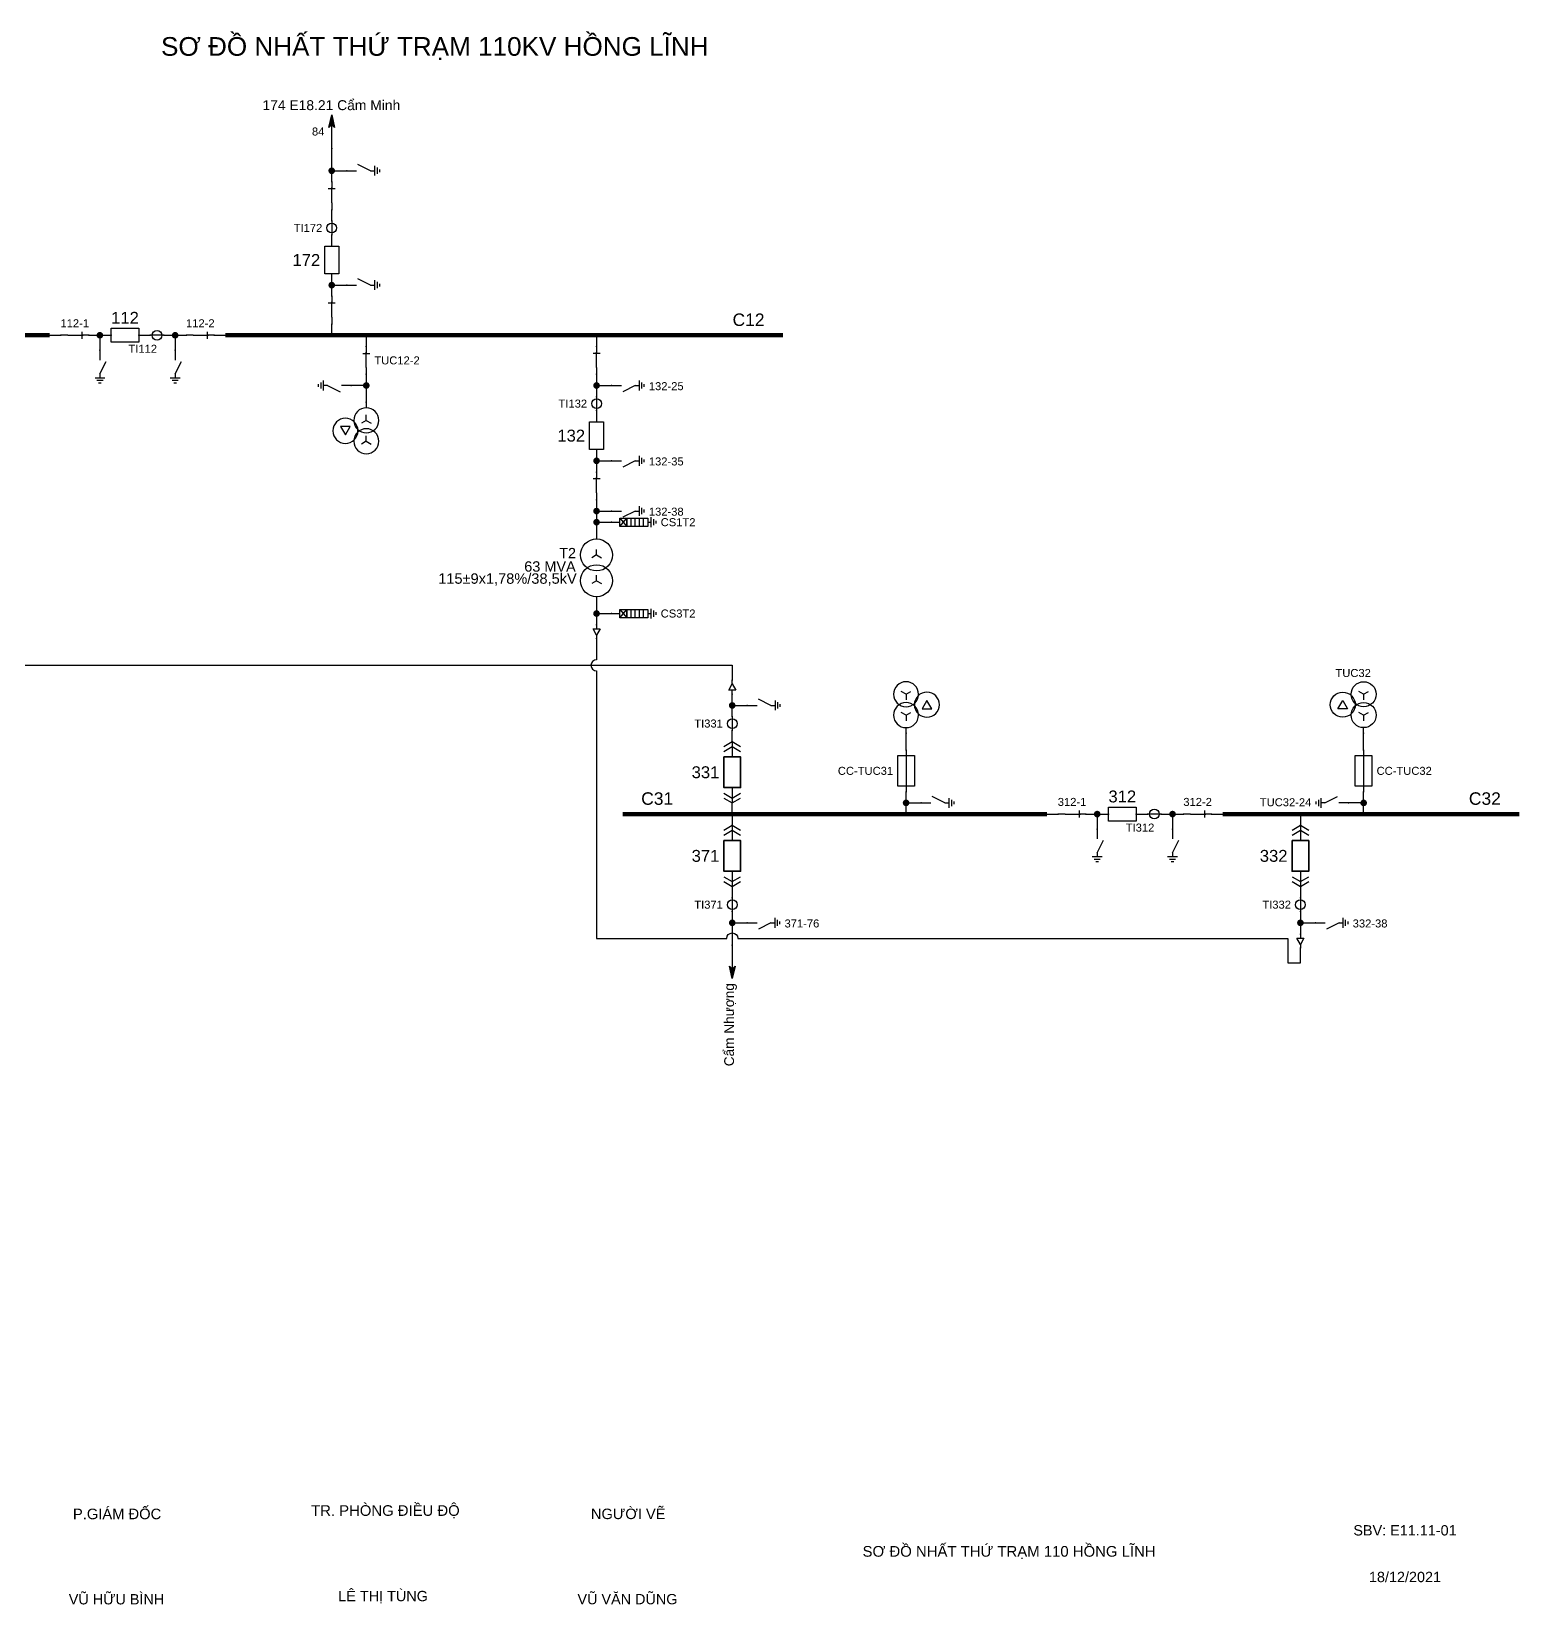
# Model space of a CAD drawing. Header units: millimetres. Extents: x -351 to 411, y 7 to 290.
# Drawn here: x 143.4 to 411, y 7.4 to 289.9 of the extents above; entities that cross this region are included whole.
import ezdxf

# ---------------------------------------------------------------- set-up
doc = ezdxf.new("R2010")
doc.units = ezdxf.units.MM
for name, color, linetype, lineweight in [('BUSBAR_110KV', 1, 'Continuous', 50), ('BUSBAR_35KV', 30, 'Continuous', 50), ('HV_110KV', 1, 'Continuous', 25), ('MV_35KV', 30, 'Continuous', 25)]:
    doc.layers.add(name, color=color, linetype=linetype, lineweight=lineweight)
doc.layers.add('SYM_PORTS', color=8, linetype='Continuous', plot=False)
doc.layers.add('TEXT', color=7, linetype='Continuous')
doc.styles.add('SLD_TEXT', font='arial.ttf')

# ---------------------------------------------------------------- blocks, each defined once
blk = doc.blocks.new('SYM_DISCONNECTOR_CLOSED')
at = {"lineweight": 25}
for points in [[(-0.625, 1.25), (0.625, 1.25)], [(0, 2.5), (0, 1.25)], [(0, -1.25), (0, 1.5)], [(0, -1.25), (0, -2.5)]]:
    blk.add_lwpolyline(points, dxfattribs=at)
at = {"layer": 'SYM_PORTS'}
for p in [(0, 2.5), (0, -2.5)]:
    blk.add_point(p, dxfattribs=at)
blk.add_attdef('DEVICE_CODE', (1.625, -0.5), '', height=2)
blk = doc.blocks.new('SYM_EARTHING_SWITCH_OPEN')
at = {"lineweight": 25}
for points in [[(0, 3), (0, 1.25)], [(0, -1.25), (-1.125, 1)], [(-0.875, -2), (0.875, -2)], [(-0.5625, -2.4375), (0.5625, -2.4375)], [(0, -1.25), (0, -2)], [(-0.25, -2.875), (0.25, -2.875)]]:
    blk.add_lwpolyline(points, dxfattribs=at)
at = {"layer": 'SYM_PORTS'}
blk.add_point((0, 3), dxfattribs=at)
blk.add_attdef('DEVICE_CODE', (1.875, 0), '', height=2)
blk = doc.blocks.new('SYM_CIRCUIT_BREAKER')
at = {"lineweight": 25}
blk.add_lwpolyline([(-1.25, 2.5), (1.25, 2.5), (1.25, -2.5), (-1.25, -2.5)], close=True, dxfattribs=at)
at = {"layer": 'SYM_PORTS'}
for p in [(0, 2.5), (0, -2.5)]:
    blk.add_point(p, dxfattribs=at)
blk.add_attdef('DEVICE_CODE', (2.25, -0.5), '', height=2)
at = {"flags": 1}
blk.add_attdef('RATING', (2.25, -3.5), '', height=2, dxfattribs=at)
blk = doc.blocks.new('SYM_CURRENT_TRANSFORMER')
at = {"lineweight": 25}
blk.add_lwpolyline([(0, 1.25), (0, -1.25)], dxfattribs=at)
blk.add_circle((0, 0), 0.875, dxfattribs=at)
at = {"layer": 'SYM_PORTS'}
for p in [(0, 1.25), (0, -1.25)]:
    blk.add_point(p, dxfattribs=at)
blk.add_attdef('DEVICE_CODE', (1.875, -1.75), '', height=2)
at = {"flags": 1}
blk.add_attdef('RATIO', (1.875, -4.75), '', height=2, dxfattribs=at)
blk = doc.blocks.new('SYM_LINE_FEEDER_ARROW')
blk.add_hatch(color=7).paths.add_polyline_path([(0, -3), (-0.5, -0.75), (0, -1.25), (0.5, -0.75)])
at = {"lineweight": 25}
blk.add_lwpolyline([(0, 3), (0, -1.25)], dxfattribs=at)
blk.add_lwpolyline([(0, -3), (-0.5, -0.75), (0, -1.25), (0.5, -0.75)], close=True, dxfattribs=at)
at = {"layer": 'SYM_PORTS'}
blk.add_point((0, 3), dxfattribs=at)
blk.add_attdef('LINE_NAME', (1.5, 0), '', height=2)
blk = doc.blocks.new('SYM_VOLTAGE_TRANSFORMER')
at = {"lineweight": 25}
for points in [[(0, 4.625), (0, 3.625)], [(0, 1.375), (-0.8625, 0.875)], [(0, 1.375), (0, 2.375)], [(0, 1.375), (0.8625, 0.875)], [(0, -2.375), (-0.8625, -2.875)], [(0, -2.375), (0, -1.375)], [(0, -2.375), (0.8625, -2.875)]]:
    blk.add_lwpolyline(points, dxfattribs=at)
blk.add_lwpolyline([(2.875, 0.25), (4.625, 0.25), (3.75, -1.25)], close=True, dxfattribs=at)
for centre in [(0, 1.375), (3.75, -0.5), (0, -2.375)]:
    blk.add_circle(centre, 2.25, dxfattribs=at)
at = {"layer": 'SYM_PORTS'}
blk.add_point((0, 4.625), dxfattribs=at)
blk.add_attdef('DEVICE_CODE', (7, 1.625), '', height=2)
at = {"flags": 1}
blk.add_attdef('RATIO', (7, -1.375), '', height=2, dxfattribs=at)
blk = doc.blocks.new('SYM_SURGE_ARRESTER')
at = {"lineweight": 25}
for points in [[(0, 4), (0, 2.5)], [(-0.75, 2.5), (0.75, 1.25)], [(0.75, 2.5), (-0.75, 1.25)], [(-0.75, 0.5), (0.75, 0.5)], [(-0.75, -0.25), (0.75, -0.25)], [(-0.75, -1), (0.75, -1)], [(-0.75, -1.75), (0.75, -1.75)], [(0, -2.5), (0, -3.125)], [(-0.875, -3.125), (0.875, -3.125)], [(-0.5625, -3.5625), (0.5625, -3.5625)], [(-0.25, -4), (0.25, -4)]]:
    blk.add_lwpolyline(points, dxfattribs=at)
for points in [[(-0.75, 2.5), (0.75, 2.5), (0.75, 1.25), (-0.75, 1.25)], [(-0.75, 1.25), (0.75, 1.25), (0.75, -2.5), (-0.75, -2.5)]]:
    blk.add_lwpolyline(points, close=True, dxfattribs=at)
at = {"layer": 'SYM_PORTS'}
blk.add_point((0, 4), dxfattribs=at)
blk.add_attdef('DEVICE_CODE', (1.875, 1), '', height=2)
blk = doc.blocks.new('SYM_TRANSFORMER_2W')
at = {"lineweight": 25}
for points in [[(0, 2.3125), (0, 3.3125)], [(0, 2.3125), (-0.8625, 1.8125)], [(0, 2.3125), (0.8625, 1.8125)], [(0, -2.3125), (-0.8625, -2.8125)], [(0, -2.3125), (0, -1.3125)], [(0, -2.3125), (0.8625, -2.8125)]]:
    blk.add_lwpolyline(points, dxfattribs=at)
for centre in [(0, 2.3125), (0, -2.3125)]:
    blk.add_circle(centre, 2.875, dxfattribs=at)
at = {"layer": 'SYM_PORTS'}
for p in [(0, 5.1875), (0, -5.1875)]:
    blk.add_point(p, dxfattribs=at)
blk.add_attdef('DEVICE_CODE', (3.875, 2.1875), '', height=2)
at = {"flags": 1}
for tag, p in [('POWER', (3.875, -0.8125)), ('VOLTAGE_RATIO', (3.875, -3.8125))]:
    blk.add_attdef(tag, p, '', height=2, dxfattribs=at)
blk = doc.blocks.new('SYM_CABLE_TERMINATION')
at = {"lineweight": 25}
blk.add_lwpolyline([(-0.625, 0.5), (0.625, 0.5), (0, -0.625)], close=True, dxfattribs=at)
for points in [[(0, 1.25), (0, 0.5)], [(0, -0.625), (0, -1.25)]]:
    blk.add_lwpolyline(points, dxfattribs=at)
at = {"layer": 'SYM_PORTS'}
for p in [(0, 1.25), (0, -1.25)]:
    blk.add_point(p, dxfattribs=at)
blk = doc.blocks.new('SYM_DRAWOUT_BREAKER')
at = {"lineweight": 25}
for points in [[(-1.5, 4.625), (0, 5.5), (1.5, 4.625)], [(-1.5, 3.75), (0, 4.625), (1.5, 3.75)], [(0, 5.5), (0, 2.75)], [(0, -2.75), (0, -5.5)], [(-1.5, -3.75), (0, -4.625), (1.5, -3.75)], [(-1.5, -4.625), (0, -5.5), (1.5, -4.625)]]:
    blk.add_lwpolyline(points, dxfattribs=at)
at = {"lineweight": 35}
blk.add_lwpolyline([(-1.5, 2.75), (1.5, 2.75), (1.5, -2.75), (-1.5, -2.75)], close=True, dxfattribs=at)
at = {"layer": 'SYM_PORTS'}
for p in [(0, 5.5), (0, -5.5)]:
    blk.add_point(p, dxfattribs=at)
blk.add_attdef('DEVICE_CODE', (2.5, 2.5), '', height=2)
at = {"flags": 1}
blk.add_attdef('RATING', (2.5, -0.5), '', height=2, dxfattribs=at)
blk = doc.blocks.new('SYM_FUSE_DISCONNECTOR')
at = {"lineweight": 25}
blk.add_lwpolyline([(0, 3.75), (0, -3.75)], dxfattribs=at)
blk.add_lwpolyline([(-1.5, 2.75), (1.5, 2.75), (1.5, -2.75), (-1.5, -2.75)], close=True, dxfattribs=at)
at = {"layer": 'SYM_PORTS'}
for p in [(0, 3.75), (0, -3.75)]:
    blk.add_point(p, dxfattribs=at)
blk.add_attdef('DEVICE_CODE', (2.5, 0.75), '', height=2)
at = {"flags": 1}
blk.add_attdef('RATING', (2.5, -2.25), '', height=2, dxfattribs=at)

msp = doc.modelspace()

# ---------------------------------------------------------------- hatches: boundary and pattern name
at = {"layer": 'HV_110KV'}
h = msp.add_hatch(color=7, dxfattribs=at)
edge = h.paths.add_edge_path()
edge.add_arc((197.29, 264.91), 0.6, 0, 360)
h = msp.add_hatch(color=7, dxfattribs=at)
edge = h.paths.add_edge_path()
edge.add_arc((197.29, 244.37), 0.6, 0, 360)
h = msp.add_hatch(color=7, dxfattribs=at)
edge = h.paths.add_edge_path()
edge.add_arc((155.65, 235.36), 0.6, 0, 360)
h = msp.add_hatch(color=7, dxfattribs=at)
edge = h.paths.add_edge_path()
edge.add_arc((169.17, 235.36), 0.6, 0, 360)
h = msp.add_hatch(color=7, dxfattribs=at)
edge = h.paths.add_edge_path()
edge.add_arc((203.5, 226.34), 0.6, 0, 360)
h = msp.add_hatch(color=7, dxfattribs=at)
edge = h.paths.add_edge_path()
edge.add_arc((244.86, 226.34), 0.6, 0, 360)
h = msp.add_hatch(color=7, dxfattribs=at)
edge = h.paths.add_edge_path()
edge.add_arc((244.86, 212.81), 0.6, 0, 360)
h = msp.add_hatch(color=7, dxfattribs=at)
edge = h.paths.add_edge_path()
edge.add_arc((244.86, 203.79), 0.6, 0, 360)
h = msp.add_hatch(color=7, dxfattribs=at)
edge = h.paths.add_edge_path()
edge.add_arc((244.86, 201.79), 0.6, 0, 360)
at = {"layer": 'MV_35KV'}
h = msp.add_hatch(color=7, dxfattribs=at)
edge = h.paths.add_edge_path()
edge.add_arc((244.86, 185.38), 0.6, 0, 360)
h = msp.add_hatch(color=7, dxfattribs=at)
edge = h.paths.add_edge_path()
edge.add_arc((269.23, 168.88), 0.6, 0, 360)
h = msp.add_hatch(color=7, dxfattribs=at)
edge = h.paths.add_edge_path()
edge.add_arc((300.45, 151.37), 0.6, 0, 360)
h = msp.add_hatch(color=7, dxfattribs=at)
edge = h.paths.add_edge_path()
edge.add_arc((334.78, 149.36), 0.6, 0, 360)
h = msp.add_hatch(color=7, dxfattribs=at)
edge = h.paths.add_edge_path()
edge.add_arc((348.31, 149.36), 0.6, 0, 360)
h = msp.add_hatch(color=7, dxfattribs=at)
edge = h.paths.add_edge_path()
edge.add_arc((382.64, 151.37), 0.6, 0, 360)
h = msp.add_hatch(color=7, dxfattribs=at)
edge = h.paths.add_edge_path()
edge.add_arc((269.23, 129.83), 0.6, 0, 360)
h = msp.add_hatch(color=7, dxfattribs=at)
edge = h.paths.add_edge_path()
edge.add_arc((371.28, 129.83), 0.6, 0, 360)

# ---------------------------------------------------------------- linework, layer by layer
at = {"layer": 'BUSBAR_110KV', "const_width": 0.785}
for points in [[(38.06, 235.36), (146.63, 235.36)], [(178.19, 235.36), (278.35, 235.36)]]:
    msp.add_lwpolyline(points, dxfattribs=at)
at = {"layer": 'BUSBAR_35KV', "const_width": 0.785}
for points in [[(249.55, 149.36), (325.76, 149.36)], [(357.32, 149.36), (410.61, 149.36)]]:
    msp.add_lwpolyline(points, dxfattribs=at)
at = {"layer": 'HV_110KV'}
for points in [[(197.29, 264.91), (197.29, 268.93)], [(197.29, 262.9), (197.29, 264.91)], [(197.29, 264.91), (199.99, 264.91)], [(197.29, 255.89), (197.29, 257.9)], [(197.29, 251.38), (197.29, 253.39)], [(197.29, 244.37), (197.29, 246.38)], [(197.29, 242.37), (197.29, 244.37)], [(197.29, 244.37), (199.99, 244.37)], [(197.29, 235.36), (197.29, 237.37)], [(146.63, 235.36), (148.64, 235.36)], [(153.64, 235.36), (155.65, 235.36)], [(155.65, 235.36), (155.65, 232.66)], [(155.65, 235.36), (157.66, 235.36)], [(162.66, 235.36), (164.66, 235.36)], [(167.16, 235.36), (169.17, 235.36)], [(169.17, 235.36), (169.17, 232.66)], [(169.17, 235.36), (171.18, 235.36)], [(176.18, 235.36), (178.19, 235.36)], [(203.5, 235.36), (203.5, 233.35)], [(244.86, 235.36), (244.86, 233.35)], [(203.5, 226.34), (200.81, 226.34)], [(203.5, 228.35), (203.5, 226.34)], [(203.5, 226.34), (203.5, 223.33)], [(244.86, 228.35), (244.86, 226.34)], [(244.86, 226.34), (247.56, 226.34)], [(244.86, 226.34), (244.86, 224.33)], [(244.86, 221.83), (244.86, 219.82)], [(244.86, 214.82), (244.86, 212.81)], [(244.86, 212.81), (247.56, 212.81)], [(244.86, 212.81), (244.86, 210.8)], [(244.86, 205.8), (244.86, 203.79)], [(244.86, 203.79), (247.56, 203.79)], [(244.86, 203.79), (244.86, 201.79)], [(244.86, 201.79), (247.56, 201.79)], [(244.86, 201.79), (244.86, 198.77)]]:
    msp.add_lwpolyline(points, dxfattribs=at)
at = {"layer": 'MV_35KV'}
for points in [[(244.86, 188.4), (244.86, 185.38)], [(244.86, 185.38), (247.56, 185.38)], [(244.86, 185.38), (244.86, 183.38)], [(111.53, 180.88), (111.53, 178.18), (111.53, 176.09), (269.23, 176.09), (269.23, 173.39)], [(269.23, 168.88), (269.23, 170.89)], [(269.23, 166.87), (269.23, 168.88)], [(269.23, 168.88), (271.93, 168.88)], [(269.23, 162.37), (269.23, 164.37)], [(300.45, 160.87), (300.45, 163.89)], [(382.64, 160.87), (382.64, 163.89)], [(300.45, 151.37), (300.45, 153.37)], [(382.64, 151.37), (382.64, 153.37)], [(269.23, 149.36), (269.23, 151.37)], [(300.45, 149.36), (300.45, 151.37)], [(300.45, 151.37), (303.15, 151.37)], [(382.64, 151.37), (379.94, 151.37)], [(382.64, 149.36), (382.64, 151.37)], [(269.23, 149.36), (269.23, 147.35)], [(325.76, 149.36), (327.77, 149.36)], [(332.77, 149.36), (334.78, 149.36)], [(334.78, 149.36), (334.78, 146.66)], [(334.78, 149.36), (336.79, 149.36)], [(341.79, 149.36), (343.8, 149.36)], [(346.3, 149.36), (348.31, 149.36)], [(348.31, 149.36), (348.31, 146.66)], [(348.31, 149.36), (350.31, 149.36)], [(355.31, 149.36), (357.32, 149.36)], [(371.28, 149.36), (371.28, 147.35)], [(269.23, 136.35), (269.23, 134.34)], [(371.28, 136.35), (371.28, 134.34)], [(269.23, 131.84), (269.23, 129.83)], [(371.28, 131.84), (371.28, 129.83)], [(269.23, 129.83), (271.93, 129.83)], [(269.23, 129.83), (269.23, 125.81)], [(371.28, 129.83), (373.97, 129.83)], [(371.28, 129.83), (371.28, 127.82)]]:
    msp.add_lwpolyline(points, dxfattribs=at)
msp.add_lwpolyline([(244.86, 180.88), (244.86, 178.18), (244.86, 177.09, 1), (244.86, 175.09), (244.86, 127.02), (268.23, 127.02, -1), (270.23, 127.02), (369, 127.02), (369, 122.62), (371.28, 122.62), (371.28, 125.32)], format="xyb", dxfattribs=at)

# ---------------------------------------------------------------- block references
at = {"layer": 'HV_110KV', "rotation": 180}
msp.add_blockref('SYM_LINE_FEEDER_ARROW', (197.29, 271.93), dxfattribs=at)
at = {"layer": 'HV_110KV'}
ref = msp.add_blockref('SYM_EARTHING_SWITCH_OPEN', (202.99, 264.91), dxfattribs=dict(at, xscale=-1, rotation=90))
ref.add_attrib('DEVICE_CODE', '172-76', (206.68, 264.32), dxfattribs={"layer": 'TEXT', "extrusion": (0, 0, -1), "height": 1.437, "style": 'SLD_TEXT'})
ref = msp.add_blockref('SYM_DISCONNECTOR_CLOSED', (197.29, 260.4), dxfattribs=dict(at, xscale=-1))
ref.add_attrib('DEVICE_CODE', '172-7', (190.71, 259.68), dxfattribs={"layer": 'TEXT', "extrusion": (0, 0, -1), "height": 1.437, "style": 'SLD_TEXT'})
ref = msp.add_blockref('SYM_CURRENT_TRANSFORMER', (197.29, 254.64), dxfattribs=at)
ref.add_attrib('DEVICE_CODE', 'TI172', (190.46, 253.92), dxfattribs={"layer": 'TEXT', "height": 1.437, "style": 'SLD_TEXT'})
ref = msp.add_blockref('SYM_CIRCUIT_BREAKER', (197.29, 248.88), dxfattribs=at)
ref.add_attrib('DEVICE_CODE', '172', (190.25, 247.81), dxfattribs={"layer": 'TEXT', "height": 2.135, "style": 'SLD_TEXT'})
ref = msp.add_blockref('SYM_EARTHING_SWITCH_OPEN', (202.99, 244.37), dxfattribs=dict(at, xscale=-1, rotation=90))
ref.add_attrib('DEVICE_CODE', '172-25', (206.68, 243.79), dxfattribs={"layer": 'TEXT', "extrusion": (0, 0, -1), "height": 1.437, "style": 'SLD_TEXT'})
ref = msp.add_blockref('SYM_DISCONNECTOR_CLOSED', (197.29, 239.87), dxfattribs=dict(at, xscale=-1))
ref.add_attrib('DEVICE_CODE', '172-2', (190.71, 239.14), dxfattribs={"layer": 'TEXT', "extrusion": (0, 0, -1), "height": 1.437, "style": 'SLD_TEXT'})
ref = msp.add_blockref('SYM_DISCONNECTOR_CLOSED', (151.14, 235.36), dxfattribs=dict(at, rotation=270))
ref.add_attrib('DEVICE_CODE', '112-1', (148.57, 236.8), dxfattribs={"layer": 'TEXT', "height": 1.437, "style": 'SLD_TEXT'})
ref = msp.add_blockref('SYM_CIRCUIT_BREAKER', (160.16, 235.36), dxfattribs=dict(at, rotation=270))
ref.add_attrib('DEVICE_CODE', '112', (157.67, 237.43), dxfattribs={"layer": 'TEXT', "height": 2.135, "style": 'SLD_TEXT'})
ref = msp.add_blockref('SYM_DISCONNECTOR_CLOSED', (173.68, 235.36), dxfattribs=dict(at, rotation=270))
ref.add_attrib('DEVICE_CODE', '112-2', (171.12, 236.8), dxfattribs={"layer": 'TEXT', "height": 1.437, "style": 'SLD_TEXT'})
ref = msp.add_blockref('SYM_CURRENT_TRANSFORMER', (165.91, 235.36), dxfattribs=dict(at, rotation=270))
ref.add_attrib('DEVICE_CODE', 'TI112', (160.78, 232.22), dxfattribs={"layer": 'TEXT', "height": 1.437, "style": 'SLD_TEXT'})
ref = msp.add_blockref('SYM_DISCONNECTOR_CLOSED', (244.86, 230.85), dxfattribs=dict(at, xscale=-1))
ref.add_attrib('DEVICE_CODE', '132-2', (238.28, 230.14), dxfattribs={"layer": 'TEXT', "extrusion": (0, 0, -1), "height": 1.437, "style": 'SLD_TEXT'})
ref = msp.add_blockref('SYM_EARTHING_SWITCH_OPEN', (169.17, 229.66), dxfattribs=dict(at, xscale=-1))
ref.add_attrib('DEVICE_CODE', '112-25', (166.17, 224.52), dxfattribs={"layer": 'TEXT', "extrusion": (0, 0, -1), "height": 1.437, "style": 'SLD_TEXT'})
ref = msp.add_blockref('SYM_EARTHING_SWITCH_OPEN', (155.65, 229.66), dxfattribs=dict(at, xscale=-1))
ref.add_attrib('DEVICE_CODE', '112-15', (152.65, 224.52), dxfattribs={"layer": 'TEXT', "extrusion": (0, 0, -1), "height": 1.437, "style": 'SLD_TEXT'})
ref = msp.add_blockref('SYM_DISCONNECTOR_CLOSED', (203.5, 230.85), dxfattribs=at)
ref.add_attrib('DEVICE_CODE', 'TUC12-2', (204.95, 230.13), dxfattribs={"layer": 'TEXT', "height": 1.437, "style": 'SLD_TEXT'})
ref = msp.add_blockref('SYM_EARTHING_SWITCH_OPEN', (197.81, 226.34), dxfattribs=dict(at, xscale=-1, rotation=270))
ref.add_attrib('DEVICE_CODE', 'TUC12-24', (184.85, 225.5), dxfattribs={"layer": 'TEXT', "extrusion": (0, 0, -1), "height": 1.437, "style": 'SLD_TEXT'})
ref = msp.add_blockref('SYM_EARTHING_SWITCH_OPEN', (250.56, 226.34), dxfattribs=dict(at, rotation=90))
ref.add_attrib('DEVICE_CODE', '132-25', (254.25, 225.5), dxfattribs={"layer": 'TEXT', "height": 1.437, "style": 'SLD_TEXT'})
ref = msp.add_blockref('SYM_VOLTAGE_TRANSFORMER', (203.5, 218.7), dxfattribs=dict(at, xscale=-1))
ref.add_attrib('DEVICE_CODE', 'TUC12', (198.45, 211.79), dxfattribs={"layer": 'TEXT', "extrusion": (0, 0, -1), "height": 1.437, "style": 'SLD_TEXT'})
ref = msp.add_blockref('SYM_CURRENT_TRANSFORMER', (244.86, 223.08), dxfattribs=at)
ref.add_attrib('DEVICE_CODE', 'TI132', (238.03, 222.37), dxfattribs={"layer": 'TEXT', "height": 1.437, "style": 'SLD_TEXT'})
ref = msp.add_blockref('SYM_CIRCUIT_BREAKER', (244.86, 217.32), dxfattribs=at)
ref.add_attrib('DEVICE_CODE', '132', (237.82, 216.27), dxfattribs={"layer": 'TEXT', "height": 2.136, "style": 'SLD_TEXT'})
ref = msp.add_blockref('SYM_EARTHING_SWITCH_OPEN', (250.56, 212.81), dxfattribs=dict(at, rotation=90))
ref.add_attrib('DEVICE_CODE', '132-35', (254.25, 211.98), dxfattribs={"layer": 'TEXT', "height": 1.437, "style": 'SLD_TEXT'})
ref = msp.add_blockref('SYM_DISCONNECTOR_CLOSED', (244.86, 208.3), dxfattribs=dict(at, xscale=-1))
ref.add_attrib('DEVICE_CODE', '132-3', (238.28, 207.59), dxfattribs={"layer": 'TEXT', "extrusion": (0, 0, -1), "height": 1.437, "style": 'SLD_TEXT'})
ref = msp.add_blockref('SYM_EARTHING_SWITCH_OPEN', (250.56, 203.79), dxfattribs=dict(at, rotation=90))
ref.add_attrib('DEVICE_CODE', '132-38', (254.25, 202.96), dxfattribs={"layer": 'TEXT', "height": 1.437, "style": 'SLD_TEXT'})
ref = msp.add_blockref('SYM_SURGE_ARRESTER', (251.56, 201.79), dxfattribs=dict(at, rotation=90))
ref.add_attrib('DEVICE_CODE', 'CS1T2', (256.38, 201.07), dxfattribs={"layer": 'TEXT', "height": 1.437, "style": 'SLD_TEXT'})
ref = msp.add_blockref('SYM_TRANSFORMER_2W', (244.86, 193.59), dxfattribs=at)
ref.add_attrib('DEVICE_CODE', 'T2', (238.16, 195.32), dxfattribs={"layer": 'TEXT', "height": 1.845, "style": 'SLD_TEXT'})
at = {"layer": 'MV_35KV'}
ref = msp.add_blockref('SYM_SURGE_ARRESTER', (251.56, 185.38), dxfattribs=dict(at, rotation=90))
ref.add_attrib('DEVICE_CODE', 'CS3T2', (256.38, 184.67), dxfattribs={"layer": 'TEXT', "height": 1.437, "style": 'SLD_TEXT'})
for name, p in [('SYM_CABLE_TERMINATION', (244.86, 182.13)), ('SYM_CABLE_TERMINATION', (371.28, 126.57)), ('SYM_LINE_FEEDER_ARROW', (269.23, 122.81))]:
    msp.add_blockref(name, p, dxfattribs=at)
ref = msp.add_blockref('SYM_VOLTAGE_TRANSFORMER', (300.45, 168.51), dxfattribs=dict(at, xscale=-1, rotation=180))
ref.add_attrib('DEVICE_CODE', 'TUC31', (299.15, 173.98), dxfattribs={"layer": 'TEXT', "extrusion": (0, 0, -1), "height": 1.437, "style": 'SLD_TEXT'})
ref = msp.add_blockref('SYM_VOLTAGE_TRANSFORMER', (382.64, 168.51), dxfattribs=dict(at, rotation=180))
ref.add_attrib('DEVICE_CODE', 'TUC32', (377.58, 173.98), dxfattribs={"layer": 'TEXT', "height": 1.437, "style": 'SLD_TEXT'})
at = {"layer": 'MV_35KV', "rotation": 180}
msp.add_blockref('SYM_CABLE_TERMINATION', (269.23, 172.14), dxfattribs=at)
at = {"layer": 'MV_35KV'}
ref = msp.add_blockref('SYM_EARTHING_SWITCH_OPEN', (274.93, 168.88), dxfattribs=dict(at, xscale=-1, rotation=90))
ref.add_attrib('DEVICE_CODE', '331-38', (278.62, 168.3), dxfattribs={"layer": 'TEXT', "extrusion": (0, 0, -1), "height": 1.437, "style": 'SLD_TEXT'})
ref = msp.add_blockref('SYM_CURRENT_TRANSFORMER', (269.23, 165.62), dxfattribs=at)
ref.add_attrib('DEVICE_CODE', 'TI331', (262.41, 164.91), dxfattribs={"layer": 'TEXT', "height": 1.437, "style": 'SLD_TEXT'})
ref = msp.add_blockref('SYM_DRAWOUT_BREAKER', (269.23, 156.87), dxfattribs=at)
ref.add_attrib('DEVICE_CODE', '331', (261.94, 155.81), dxfattribs={"layer": 'TEXT', "height": 2.136, "style": 'SLD_TEXT'})
ref = msp.add_blockref('SYM_FUSE_DISCONNECTOR', (300.45, 157.12), dxfattribs=at)
ref.add_attrib('DEVICE_CODE', 'CC-TUC31', (288.2, 156.41), dxfattribs={"layer": 'TEXT', "height": 1.437, "style": 'SLD_TEXT'})
ref = msp.add_blockref('SYM_FUSE_DISCONNECTOR', (382.64, 157.12), dxfattribs=at)
ref.add_attrib('DEVICE_CODE', 'CC-TUC32', (384.96, 156.41), dxfattribs={"layer": 'TEXT', "height": 1.437, "style": 'SLD_TEXT'})
ref = msp.add_blockref('SYM_CIRCUIT_BREAKER', (339.29, 149.36), dxfattribs=dict(at, rotation=270))
ref.add_attrib('DEVICE_CODE', '312', (336.8, 151.46), dxfattribs={"layer": 'TEXT', "height": 2.136, "style": 'SLD_TEXT'})
ref = msp.add_blockref('SYM_EARTHING_SWITCH_OPEN', (306.15, 151.37), dxfattribs=dict(at, xscale=-1, rotation=90))
ref.add_attrib('DEVICE_CODE', 'TUC31-14', (309.84, 150.77), dxfattribs={"layer": 'TEXT', "extrusion": (0, 0, -1), "height": 1.437, "style": 'SLD_TEXT'})
ref = msp.add_blockref('SYM_DISCONNECTOR_CLOSED', (330.27, 149.36), dxfattribs=dict(at, rotation=270))
ref.add_attrib('DEVICE_CODE', '312-1', (327.7, 150.83), dxfattribs={"layer": 'TEXT', "height": 1.437, "style": 'SLD_TEXT'})
ref = msp.add_blockref('SYM_CURRENT_TRANSFORMER', (345.05, 149.36), dxfattribs=dict(at, rotation=270))
ref.add_attrib('DEVICE_CODE', 'TI312', (339.91, 146.22), dxfattribs={"layer": 'TEXT', "height": 1.437, "style": 'SLD_TEXT'})
ref = msp.add_blockref('SYM_DISCONNECTOR_CLOSED', (352.81, 149.36), dxfattribs=dict(at, rotation=270))
ref.add_attrib('DEVICE_CODE', '312-2', (350.25, 150.83), dxfattribs={"layer": 'TEXT', "height": 1.437, "style": 'SLD_TEXT'})
ref = msp.add_blockref('SYM_EARTHING_SWITCH_OPEN', (376.94, 151.37), dxfattribs=dict(at, rotation=270))
ref.add_attrib('DEVICE_CODE', 'TUC32-24', (363.99, 150.77), dxfattribs={"layer": 'TEXT', "height": 1.437, "style": 'SLD_TEXT'})
ref = msp.add_blockref('SYM_DRAWOUT_BREAKER', (269.23, 141.85), dxfattribs=at)
ref.add_attrib('DEVICE_CODE', '371', (261.94, 140.79), dxfattribs={"layer": 'TEXT', "height": 2.136, "style": 'SLD_TEXT'})
ref = msp.add_blockref('SYM_DRAWOUT_BREAKER', (371.28, 141.85), dxfattribs=at)
ref.add_attrib('DEVICE_CODE', '332', (363.99, 140.79), dxfattribs={"layer": 'TEXT', "height": 2.136, "style": 'SLD_TEXT'})
ref = msp.add_blockref('SYM_EARTHING_SWITCH_OPEN', (348.31, 143.66), dxfattribs=dict(at, xscale=-1))
ref.add_attrib('DEVICE_CODE', '312-25', (345.31, 138.52), dxfattribs={"layer": 'TEXT', "extrusion": (0, 0, -1), "height": 1.437, "style": 'SLD_TEXT'})
ref = msp.add_blockref('SYM_EARTHING_SWITCH_OPEN', (334.78, 143.66), dxfattribs=dict(at, xscale=-1))
ref.add_attrib('DEVICE_CODE', '312-15', (331.78, 138.52), dxfattribs={"layer": 'TEXT', "extrusion": (0, 0, -1), "height": 1.437, "style": 'SLD_TEXT'})
ref = msp.add_blockref('SYM_CURRENT_TRANSFORMER', (269.23, 133.09), dxfattribs=at)
ref.add_attrib('DEVICE_CODE', 'TI371', (262.41, 132.38), dxfattribs={"layer": 'TEXT', "height": 1.437, "style": 'SLD_TEXT'})
ref = msp.add_blockref('SYM_CURRENT_TRANSFORMER', (371.28, 133.09), dxfattribs=at)
ref.add_attrib('DEVICE_CODE', 'TI332', (364.45, 132.38), dxfattribs={"layer": 'TEXT', "height": 1.437, "style": 'SLD_TEXT'})
ref = msp.add_blockref('SYM_EARTHING_SWITCH_OPEN', (274.93, 129.83), dxfattribs=dict(at, rotation=90))
ref.add_attrib('DEVICE_CODE', '371-76', (278.62, 129), dxfattribs={"layer": 'TEXT', "height": 1.437, "style": 'SLD_TEXT'})
ref = msp.add_blockref('SYM_EARTHING_SWITCH_OPEN', (376.97, 129.83), dxfattribs=dict(at, rotation=90))
ref.add_attrib('DEVICE_CODE', '332-38', (380.67, 129), dxfattribs={"layer": 'TEXT', "height": 1.437, "style": 'SLD_TEXT'})

# ---------------------------------------------------------------- texts
at = {"layer": 'TEXT', "attachment_point": 7, "style": 'SLD_TEXT'}
for s, insert, char_height in [('SƠ ĐỒ NHẤT THỨ TRẠM 110KV HỒNG LĨNH', (166.63, 284.82), 3.354), ('174 E18.21 Cẩm Minh', (184.85, 275.77), 1.781), ('84', (193.74, 271.22), 1.437), ('C12', (269.29, 237), 2.24), ('115±9x1,78%/38,5kV', (216.42, 190.38), 1.8747), ('63 MVA', (231.87, 192.88), 1.86), ('C31', (252.88, 151), 2.241), ('C32', (401.54, 151), 2.241), ('TR. PHÒNG ĐIỀU ĐỘ', (193.59, 22.9), 1.9104), ('P.GIÁM ĐỐC', (150.81, 22.69), 1.892), ('NGƯỜI VẼ', (243.85, 22.71), 1.878), ('SBV: E11.11-01', (380.79, 19.77), 1.8517), ('SƠ ĐỒ NHẤT THỨ TRẠM 110 HỒNG LĨNH', (292.64, 15.56), 1.9169), ('18/12/2021', (383.59, 11.39), 1.852), ('VŨ HỮU BÌNH', (150.06, 7.39), 1.8517), ('LÊ THỊ TÙNG', (198.47, 7.58), 1.8517), ('VŨ VĂN DŨNG', (241.43, 7.41), 1.8517)]:
    msp.add_mtext(s, dxfattribs=dict(at, insert=insert, char_height=char_height))
at = {"layer": 'TEXT', "insert": (270.07, 104.07), "char_height": 1.751, "attachment_point": 7, "rotation": 90, "style": 'SLD_TEXT'}
msp.add_mtext('Cẩm Nhượng', dxfattribs=at)

doc.saveas('drawing.dxf')
